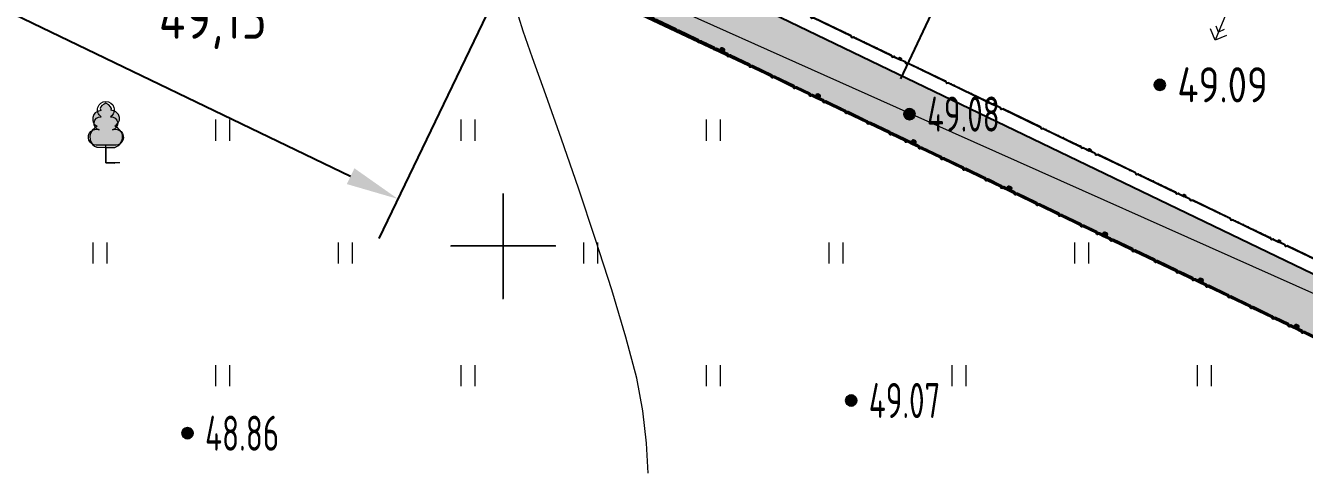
# Model space of a CAD drawing. Extents: x 1098675 to 1099684, y 381052 to 381453.
# Drawn here: x 1099286.38 to 1099322.85, y 381243.63 to 381256.28 of the extents above; entities that cross this region are included whole.
import ezdxf

# ---------------------------------------------------------------- set-up
doc = ezdxf.new("R2010")
doc.units = 0
doc.header["$MEASUREMENT"] = 0
doc.header["$PDMODE"] = 34
doc.header["$PDSIZE"] = -1
doc.linetypes.add('Территория ПС Мелитопольская$0$GOST2.303 5', pattern=[24, 20, -1.5, 1, -1.5])
doc.layers.get('0').update_dxf_attribs({"linetype": 'CONTINUOUS', "lineweight": 0})
doc.layers.get('Defpoints').update_dxf_attribs({"color": 252, "linetype": 'CONTINUOUS'})
for name, color, linetype, lineweight in [('ГП-ВП вар.1', 7, 'CONTINUOUS', 0), ('ГП_ТЕКСТ_размеры', 7, 'CONTINUOUS', 5), ('Съемка', 253, 'CONTINUOUS', 20), ('Территория ПС Мелитопольская$0$0.2 Внешнее ограждение', 5, 'CONTINUOUS', 40), ('Тропа обхода предв.', 7, 'CONTINUOUS', 0)]:
    doc.layers.add(name, color=color, linetype=linetype, lineweight=lineweight)
doc.layers.add('Территория ПС Мелитопольская$0$0.3 Внутреннее ограждение', color=7, linetype='CONTINUOUS', true_color=0x93278f)
for name, color, linetype in [('Территория ПС Мелитопольская$0$0.4 Тропа обхода', 8, 'CONTINUOUS'), ('Территория ПС Мелитопольская$0$3_Осевая', 3, 'Территория ПС Мелитопольская$0$GOST2.303 5'), ('Территория ПС Мелитопольская$0$5_Заштрих', 6, 'CONTINUOUS')]:
    doc.layers.add(name, color=color, linetype=linetype)
doc.styles.add('GOST 2.304', font='GOST2304A.ttf', dxfattribs={"height": 1.25})
doc.styles.add('TOPO_D431', font='GOST2304A.ttf')
doc.styles.add('txt', font='GOST2304A.ttf')
doc.styles.add('ГОСТ', font='GOST2304A.ttf', dxfattribs={"height": 2.5})
doc.styles.add('Территория ПС Мелитопольская$0$Standard', font='GOST2304A.ttf')
doc.linetypes.add('ЗАБбетКВ^1', pattern='A,2,-0.498,0,[133,ltypeshp.shx,S=0.04,R=0,X=-0.04,Y=0],-0.001,[133,ltypeshp.shx,S=0.08,R=0,X=-0.08,Y=0],-0.001,[132,ltypeshp.shx,S=0.5,R=0,X=-0.5,Y=0],-0.001,["|",txt,S=0.5,R=0,X=0,Y=0.5],-0.499,2', length=5)
doc.dimstyles.new('ISO-25', dxfattribs={"dimtxt": 1.5, "dimasz": 1.5, "dimexe": 1.25, "dimexo": 0, "dimtad": 1, "dimtxsty": 'TOPO_D431', "dimcen": 2.5, "dimazin": 0, "dimtfac": 1, "dimtmove": 0, "dimatfit": 3, "dimfxl": 1, "dimarcsym": 0})

# ---------------------------------------------------------------- blocks, each defined once
blk = doc.blocks.new('Территория ПС Мелитопольская$0$Панель_Н3030_150_сбоку')
for p, q in [((5, 0), (10, 0)), ((5, 0), (5, -185)), ((10, 0), (10, -185)), ((5, -265), (5, -885)), ((7, -190), (34, -223)), ((34, -227), (7, -260)), ((10, -265), (10, -885)), ((38, -220), (11, -187)), ((11, -263), (38, -230)), ((5, -965), (5, -1585)), ((7, -890), (34, -923)), ((34, -927), (7, -960)), ((10, -965), (10, -1585)), ((38, -920), (11, -887)), ((11, -963), (38, -930)), ((5, -1665), (5, -2285)), ((7, -1590), (34, -1623)), ((34, -1627), (7, -1660)), ((10, -1665), (10, -2285)), ((38, -1620), (11, -1587)), ((11, -1663), (38, -1630)), ((5, -2365), (5, -2785)), ((7, -2290), (34, -2323)), ((34, -2327), (7, -2360)), ((10, -2365), (10, -2785)), ((38, -2320), (11, -2287)), ((11, -2363), (38, -2330)), ((5, -2865), (5, -3030)), ((7, -2790), (34, -2823)), ((34, -2827), (7, -2860)), ((10, -2865), (10, -3030)), ((38, -2820), (11, -2787)), ((11, -2863), (38, -2830)), ((5, -3030), (10, -3030))]:
    blk.add_line(p, q)
for centre in [(3, -25), (3, -175), (3, -275), (33, -225), (3, -425), (3, -575), (3, -725), (3, -875), (3, -975), (33, -925), (3, -1125), (3, -1275), (3, -1425), (3, -1575), (3, -1675), (3, -1825), (33, -1625), (3, -1975), (3, -2125), (3, -2275), (3, -2375), (3, -2525), (33, -2325), (3, -2675), (3, -2775), (3, -2875), (33, -2825), (3, -3025)]:
    blk.add_circle(centre, 2.5)
for centre, radius, start, end in [((13, -185), 7.5, 180, 219.486), ((13, -265), 7.5, 140.514, 180), ((13, -185), 2.5, 180, 219.486), ((13, -265), 2.5, 140.514, 180), ((33, -225), 7.5, 320.514, 39.486), ((13, -885), 7.5, 180, 219.486), ((13, -965), 7.5, 140.514, 180), ((13, -885), 2.5, 180, 219.486), ((13, -965), 2.5, 140.514, 180), ((33, -925), 7.5, 320.514, 39.486), ((13, -1585), 7.5, 180, 219.486), ((13, -1665), 7.5, 140.514, 180), ((13, -1585), 2.5, 180, 219.486), ((13, -1665), 2.5, 140.514, 180), ((33, -1625), 7.5, 320.514, 39.486), ((13, -2285), 7.5, 180, 219.486), ((13, -2365), 7.5, 140.514, 180), ((13, -2285), 2.5, 180, 219.486), ((13, -2365), 2.5, 140.514, 180), ((33, -2325), 7.5, 320.514, 39.486), ((13, -2785), 7.5, 180, 219.486), ((13, -2865), 7.5, 140.514, 180), ((13, -2785), 2.5, 180, 219.486), ((13, -2865), 2.5, 140.514, 180), ((33, -2825), 7.5, 320.514, 39.486)]:
    blk.add_arc(centre, radius, start, end)
blk = doc.blocks.new('*U75')
at = {"layer": 'Территория ПС Мелитопольская$0$5_Заштрих'}
h = blk.add_hatch(dxfattribs=at)
h.set_pattern_fill('ANSI31', color=256)
h.set_pattern_definition([(45, (-3717.2358, -503.4625), (-2.245064, 2.245064), [])])
edge = h.paths.add_edge_path()
edge.add_line((-40, 34), (-40, -34))
edge.add_arc((-34, -34), 6, 180, 270)
edge.add_line((-34, -40), (34, -40))
edge.add_arc((34, -34), 6, 270, 360)
edge.add_line((40, -34), (40, 34))
edge.add_arc((34, 34), 6, 0, 90)
edge.add_line((34, 40), (-34, 40))
edge.add_arc((-34, 34), 6, 90, 180)
edge = h.paths.add_edge_path(flags=16)
edge.add_line((-37, 34), (-37, -34))
edge.add_arc((-34, -34), 3, 180, 270)
edge.add_line((-34, -37), (34, -37))
edge.add_arc((34, -34), 3, 270, 360)
edge.add_line((37, -34), (37, 34))
edge.add_arc((34, 34), 3, 360, 450)
edge.add_line((34, 37), (-34, 37))
edge.add_arc((-34, 34), 3, 90, 180)
for points in [[(34, 40), (-34, 40, 0.414214), (-40, 34), (-40, -34, 0.414214), (-34, -40), (34, -40, 0.414214), (40, -34), (40, 34, 0.414214)], [(34, 37), (-34, 37, 0.414214), (-37, 34), (-37, -34, 0.414214), (-34, -37), (34, -37, 0.414214), (37, -34), (37, 34, 0.414214)]]:
    blk.add_lwpolyline(points, format="xyb", close=True)
at = {"layer": 'Территория ПС Мелитопольская$0$3_Осевая'}
for p, q in [((-80, 0), (80, 0)), ((0, -80), (0, 80))]:
    blk.add_line(p, q, dxfattribs=at)
at = {"style": 'Территория ПС Мелитопольская$0$Standard', "flags": 9}
for tag, p in [('НАИМЕНОВАНИЕ', (71, -97)), ('ЕД.ИЗМ', (71, -177))]:
    blk.add_attdef(tag, p, '', height=50, dxfattribs=at)
blk = doc.blocks.new('*U68')
at = {"xscale": -1}
for name, p, rotation in [('Территория ПС Мелитопольская$0$Панель_Н3030_150_сбоку', (-66606, 29177), 66.34085560068982), ('*U75', (-63816, 27993), 336.3408556006899), ('Территория ПС Мелитопольская$0$Панель_Н3030_150_сбоку', (-63830, 27961), 66.34085560068982), ('*U75', (-61041, 26777), 336.3408556006899), ('Территория ПС Мелитопольская$0$Панель_Н3030_150_сбоку', (-61055, 26745), 66.34085560068982), ('*U75', (-58266, 25561), 336.3408556006899), ('Территория ПС Мелитопольская$0$Панель_Н3030_150_сбоку', (-58280, 25529), 66.34085560068982), ('*U75', (-55490, 24345), 336.3408556006899), ('Территория ПС Мелитопольская$0$Панель_Н3030_150_сбоку', (-55505, 24313), 66.34085560068982), ('*U75', (-52715, 23129), 336.3408556006899), ('Территория ПС Мелитопольская$0$Панель_Н3030_150_сбоку', (-52729, 23097), 66.34085560068982), ('*U75', (-49940, 21913), 336.3408556006899), ('Территория ПС Мелитопольская$0$Панель_Н3030_150_сбоку', (-49954, 21881), 66.34085560068982), ('*U75', (-47164, 20697), 336.3408556006899), ('Территория ПС Мелитопольская$0$Панель_Н3030_150_сбоку', (-47179, 20665), 66.34085560068982)]:
    blk.add_blockref(name, p, dxfattribs=dict(at, rotation=rotation))
blk = doc.blocks.new('Территория ПС Мелитопольская$0$3D Панель ограждения L3030')
for p, q in [((5, -185), (5, 0)), ((5, 0), (10, 0)), ((5, -1460), (5, -265)), ((7, -190), (34, -223)), ((34, -227), (7, -260)), ((10, -185), (10, 0)), ((10, -1461), (10, -265)), ((38, -220), (11, -187)), ((11, -263), (38, -230)), ((34, -223), (38, -220)), ((34, -227), (38, -230)), ((5, -1540), (5, -2735)), ((34, -1498), (7, -1465)), ((7, -1535), (34, -1502)), ((10, -1540), (10, -2735)), ((11, -1462), (38, -1495)), ((38, -1505), (11, -1538)), ((34, -1498), (38, -1495)), ((34, -1502), (38, -1505)), ((5, -2815), (5, -3000)), ((34, -2773), (7, -2740)), ((7, -2810), (34, -2777)), ((10, -2815), (10, -3000)), ((11, -2737), (38, -2770)), ((38, -2780), (11, -2813)), ((34, -2773), (38, -2770)), ((34, -2777), (38, -2780)), ((5, -3000), (10, -3000))]:
    blk.add_line(p, q)
for centre in [(3, -25), (3, -175), (3, -275), (33, -225), (3, -425), (3, -575), (3, -725), (3, -825), (3, -975), (3, -1125), (3, -1275), (3, -1375), (3, -1450), (3, -1550), (3, -1625), (3, -1725), (33, -1500), (3, -1875), (3, -2025), (3, -2175), (3, -2275), (3, -2425), (3, -2575), (3, -2725), (3, -2825), (33, -2775), (3, -2975)]:
    blk.add_circle(centre, 2.5)
for centre, radius, start, end in [((13, -185), 7.5, 180, 219.486), ((13, -265), 7.5, 140.514, 180), ((13, -185), 2.5, 180, 219.486), ((13, -265), 2.5, 140.514, 180), ((33, -225), 2.5, 320.514, 39.486), ((33, -225), 7.5, 320.514, 39.486), ((13, -1460), 7.5, 180, 219.486), ((13, -1540), 7.5, 140.514, 180), ((13, -1460), 2.5, 180, 219.486), ((13, -1540), 2.5, 140.514, 180), ((33, -1500), 2.5, 320.514, 39.486), ((33, -1500), 7.5, 320.514, 39.486), ((13, -2735), 7.5, 180, 219.486), ((13, -2815), 7.5, 140.514, 180), ((13, -2735), 2.5, 180, 219.486), ((13, -2815), 2.5, 140.514, 180), ((33, -2775), 2.5, 320.514, 39.486), ((33, -2775), 7.5, 320.514, 39.486)]:
    blk.add_arc(centre, radius, start, end)
blk = doc.blocks.new('*U100')
at = {"layer": 'Территория ПС Мелитопольская$0$5_Заштрих'}
h = blk.add_hatch(dxfattribs=at)
h.set_pattern_fill('ANSI31', color=256)
h.set_pattern_definition([(45, (-3707.2358, -503.4625), (-2.245064, 2.245064), [])])
edge = h.paths.add_edge_path()
edge.add_line((-20, 27), (-20, -27))
edge.add_arc((-17, -27), 3, 180, 270)
edge.add_line((-17, -30), (17, -30))
edge.add_arc((17, -27), 3, 270, 360)
edge.add_line((20, -27), (20, 27))
edge.add_arc((17, 27), 3, 360, 450)
edge.add_line((17, 30), (-17, 30))
edge.add_arc((-17, 27), 3, 89.9979, 180.0021)
edge = h.paths.add_edge_path(flags=16)
edge.add_line((-18, 27), (-18, -27))
edge.add_arc((-17, -27), 1.5, 180, 270)
edge.add_line((-17, -28), (17, -28))
edge.add_arc((17, -27), 1.5, 270, 360)
edge.add_line((19, -27), (19, 27))
edge.add_arc((17, 27), 1.5, 360, 450)
edge.add_line((17, 29), (-17, 29))
edge.add_arc((-17, 27), 1.5, 90, 180)
for points in [[(-17, -30), (17, -30, 0.414214), (20, -27), (20, 27, 0.414214), (17, 30), (-17, 30, 0.414214), (-20, 27), (-20, -27, 0.414214)], [(-17, -28), (17, -28, 0.414214), (19, -27), (19, 27, 0.414214), (17, 29), (-17, 29, 0.414214), (-18, 27), (-18, -27, 0.414214)]]:
    blk.add_lwpolyline(points, format="xyb", close=True)
at = {"layer": 'Территория ПС Мелитопольская$0$3_Осевая'}
for p, q in [((-20, 0), (20, 0)), ((0, -30), (0, 30))]:
    blk.add_line(p, q, dxfattribs=at)
blk = doc.blocks.new('*U76')
at = {"xscale": -1, "rotation": 66.34255288408228}
for name, p in [('Территория ПС Мелитопольская$0$3D Панель ограждения L3030', (-60451, 26483)), ('*U100', (-57698, 25293)), ('Территория ПС Мелитопольская$0$3D Панель ограждения L3030', (-57704, 25279)), ('*U100', (-54950, 24089)), ('Территория ПС Мелитопольская$0$3D Панель ограждения L3030', (-54956, 24076)), ('*U100', (-52202, 22886)), ('Территория ПС Мелитопольская$0$3D Панель ограждения L3030', (-52208, 22872)), ('*U100', (-49454, 21682)), ('Территория ПС Мелитопольская$0$3D Панель ограждения L3030', (-49460, 21668)), ('*U100', (-46706, 20478)), ('Территория ПС Мелитопольская$0$3D Панель ограждения L3030', (-46712, 20464))]:
    blk.add_blockref(name, p, dxfattribs=at)
blk = doc.blocks.new('Территория ПС Мелитопольская')
at = {"layer": 'Территория ПС Мелитопольская$0$0.4 Тропа обхода', "transparency": 33554534}
h = blk.add_hatch(color=256, dxfattribs=at)
h.dxf.hatch_style = 1
h.paths.add_polyline_path([(782981, 504307), (781510, 504938), (759016, 452508), (614317, 515898), (613675, 514432), (759851, 450395)])
h.paths.add_polyline_path([(784251, 511326), (785722, 510695), (803315, 551703), (801844, 552334)])
at = {"layer": 'Территория ПС Мелитопольская$0$0.4 Тропа обхода'}
blk.add_lwpolyline([(782981, 504307), (781510, 504938), (759016, 452508), (614317, 515898), (613675, 514432), (759851, 450395), (782981, 504307)], dxfattribs=at)
at = {"layer": 'Территория ПС Мелитопольская$0$0.2 Внешнее ограждение'}
blk.add_blockref('*U68', (759812, 450417), dxfattribs=at)
at = {"layer": 'Территория ПС Мелитопольская$0$0.3 Внутреннее ограждение'}
blk.add_blockref('*U76', (758775, 453055), dxfattribs=at)
blk = doc.blocks.new('*D130')
at = {"layer": 'Defpoints', "color": 0, "lineweight": 60, "ltscale": 5.5, "transparency": 16777216}
for p in [(1099319.752, 381299.525), (1099300.292, 381258.321), (1099310.688, 381253.411)]:
    blk.add_point(p, dxfattribs=at)
at = {"layer": 'ГП_ТЕКСТ_размеры', "color": 0, "lineweight": -2, "ltscale": 5.5, "transparency": 16777216}
for p, q in [((1099319.752, 381299.525), (1099331.278, 381294.081)), ((1099329.507, 381293.259), (1099311.328, 381254.768)), ((1099300.292, 381258.321), (1099311.818, 381252.878))]:
    blk.add_line(p, q, dxfattribs=at)
at = {"layer": 'ГП_ТЕКСТ_размеры', "color": 0, "lineweight": 60, "ltscale": 5.5, "transparency": 16777216}
for points in [[(1099329.281, 381293.365), (1099329.733, 381293.152), (1099330.147, 381294.615)], [(1099311.102, 381254.874), (1099311.554, 381254.661), (1099310.688, 381253.411)]]:
    blk.add_solid(points, dxfattribs=at)
at = {"layer": 'ГП_ТЕКСТ_размеры', "color": 0, "ltscale": 5.5, "transparency": 16777216, "insert": (1099318.965, 381274.423), "char_height": 1.5, "attachment_point": 5, "rotation": 64.7198, "style": 'TOPO_D431'}
blk.add_mtext('45,57', dxfattribs=at)
blk = doc.blocks.new('*D211')
at = {"layer": 'Defpoints', "color": 0, "lineweight": 60, "ltscale": 5.5, "transparency": 16777216}
for p in [(1099225.198, 381294.533), (1099300.376, 381258.358), (1099296.998, 381251.339)]:
    blk.add_point(p, dxfattribs=at)
at = {"layer": 'ГП_ТЕКСТ_размеры', "color": 0, "lineweight": -2, "ltscale": 5.5, "transparency": 16777216}
for p, q in [((1099225.198, 381294.533), (1099221.279, 381286.387)), ((1099223.172, 381286.863), (1099295.646, 381251.989)), ((1099300.376, 381258.358), (1099296.456, 381250.212))]:
    blk.add_line(p, q, dxfattribs=at)
at = {"layer": 'ГП_ТЕКСТ_размеры', "color": 0, "lineweight": 60, "ltscale": 5.5, "transparency": 16777216}
for points in [[(1099223.281, 381287.089), (1099223.064, 381286.638), (1099221.821, 381287.514)], [(1099295.755, 381252.214), (1099295.538, 381251.764), (1099296.998, 381251.339)]]:
    blk.add_solid(points, dxfattribs=at)
at = {"layer": 'ГП_ТЕКСТ_размеры', "color": 0, "ltscale": 5.5, "transparency": 16777216, "insert": (1099260.055, 381270.767), "char_height": 1.5, "attachment_point": 5, "rotation": 334.3033, "style": 'TOPO_D431'}
blk.add_mtext('83,43', dxfattribs=at)
blk = doc.blocks.new('Съемка')
at = {"layer": 'Съемка', "linetype": 'Continuous', "lineweight": -2}
h = blk.add_hatch(color=8, dxfattribs=at)
h.dxf.hatch_style = 1
edge = h.paths.add_edge_path()
edge.add_arc((1099318.727, 381254.594), 0.15, 0, 360)
at = {"layer": 'Съемка', "lineweight": 20, "true_color": 0xffffff}
blk.add_hatch(color=7, dxfattribs=at).paths.add_polyline_path([(1099288.666, 381254.069), (1099288.616, 381254.039), (1099288.551, 381253.999), (1099288.521, 381253.969), (1099288.506, 381253.914), (1099288.526, 381253.864), (1099288.426, 381253.829), (1099288.361, 381253.794), (1099288.321, 381253.744), (1099288.291, 381253.664), (1099288.291, 381253.574), (1099288.311, 381253.509), (1099288.336, 381253.469), (1099288.366, 381253.444), (1099288.421, 381253.414), (1099288.351, 381253.354), (1099288.271, 381253.289), (1099288.231, 381253.214), (1099288.211, 381253.129), (1099288.221, 381253.024), (1099288.256, 381252.944), (1099288.296, 381252.884), (1099288.341, 381252.844), (1099288.411, 381252.814), (1099288.661, 381252.809), (1099288.896, 381252.809), (1099288.921, 381252.809), (1099289.006, 381252.854), (1099289.061, 381252.904), (1099289.101, 381252.964), (1099289.121, 381252.999), (1099289.136, 381253.069), (1099289.136, 381253.164), (1099289.111, 381253.239), (1099289.061, 381253.304), (1099289.006, 381253.359), (1099288.971, 381253.384), (1099288.926, 381253.419), (1099288.961, 381253.444), (1099289.021, 381253.509), (1099289.051, 381253.589), (1099289.051, 381253.664), (1099289.026, 381253.744), (1099288.986, 381253.789), (1099288.946, 381253.824), (1099288.911, 381253.844), (1099288.816, 381253.869), (1099288.826, 381253.914), (1099288.801, 381253.969), (1099288.751, 381254.024)])
at = {"layer": 'Съемка', "linetype": 'Continuous', "lineweight": -2}
h = blk.add_hatch(color=8, dxfattribs=at)
h.dxf.hatch_style = 1
edge = h.paths.add_edge_path()
edge.add_arc((1099311.585, 381253.758), 0.15, 0, 360)
h = blk.add_hatch(color=8, dxfattribs=at)
h.dxf.hatch_style = 1
edge = h.paths.add_edge_path()
edge.add_arc((1099309.926, 381245.596), 0.15, 0, 360)
h = blk.add_hatch(color=8, dxfattribs=at)
h.dxf.hatch_style = 1
edge = h.paths.add_edge_path()
edge.add_arc((1099290.995, 381244.664), 0.15, 0, 360)
at = {"layer": 'Съемка', "color": 8, "linetype": 'Continuous', "lineweight": 20}
for p, q in [((1099291.8, 381253), (1099291.8, 381253.6)), ((1099291.8, 381253), (1099291.8, 381253.6)), ((1099292.2, 381253), (1099292.2, 381253.6)), ((1099292.2, 381253), (1099292.2, 381253.6)), ((1099298.8, 381253), (1099298.8, 381253.6)), ((1099298.8, 381253), (1099298.8, 381253.6)), ((1099299.2, 381253), (1099299.2, 381253.6)), ((1099299.2, 381253), (1099299.2, 381253.6)), ((1099305.8, 381253), (1099305.8, 381253.6)), ((1099305.8, 381253), (1099305.8, 381253.6)), ((1099306.2, 381253), (1099306.2, 381253.6)), ((1099306.2, 381253), (1099306.2, 381253.6)), ((1099288.3, 381249.5), (1099288.3, 381250.1)), ((1099288.3, 381249.5), (1099288.3, 381250.1)), ((1099288.7, 381249.5), (1099288.7, 381250.1)), ((1099288.7, 381249.5), (1099288.7, 381250.1)), ((1099295.3, 381249.5), (1099295.3, 381250.1)), ((1099295.3, 381249.5), (1099295.3, 381250.1)), ((1099295.7, 381249.5), (1099295.7, 381250.1)), ((1099295.7, 381249.5), (1099295.7, 381250.1)), ((1099302.3, 381249.5), (1099302.3, 381250.1)), ((1099302.3, 381249.5), (1099302.3, 381250.1)), ((1099302.7, 381249.5), (1099302.7, 381250.1)), ((1099302.7, 381249.5), (1099302.7, 381250.1)), ((1099309.3, 381249.5), (1099309.3, 381250.1)), ((1099309.3, 381249.5), (1099309.3, 381250.1)), ((1099309.7, 381249.5), (1099309.7, 381250.1)), ((1099309.7, 381249.5), (1099309.7, 381250.1)), ((1099316.3, 381249.5), (1099316.3, 381250.1)), ((1099316.3, 381249.5), (1099316.3, 381250.1)), ((1099316.7, 381249.5), (1099316.7, 381250.1)), ((1099316.7, 381249.5), (1099316.7, 381250.1)), ((1099291.8, 381246), (1099291.8, 381246.6)), ((1099291.8, 381246), (1099291.8, 381246.6)), ((1099292.2, 381246), (1099292.2, 381246.6)), ((1099292.2, 381246), (1099292.2, 381246.6)), ((1099298.8, 381246), (1099298.8, 381246.6)), ((1099298.8, 381246), (1099298.8, 381246.6)), ((1099299.2, 381246), (1099299.2, 381246.6)), ((1099299.2, 381246), (1099299.2, 381246.6)), ((1099305.8, 381246), (1099305.8, 381246.6)), ((1099305.8, 381246), (1099305.8, 381246.6)), ((1099306.2, 381246), (1099306.2, 381246.6)), ((1099306.2, 381246), (1099306.2, 381246.6)), ((1099312.8, 381246), (1099312.8, 381246.6)), ((1099312.8, 381246), (1099312.8, 381246.6)), ((1099313.2, 381246), (1099313.2, 381246.6)), ((1099313.2, 381246), (1099313.2, 381246.6)), ((1099319.8, 381246), (1099319.8, 381246.6)), ((1099319.8, 381246), (1099319.8, 381246.6)), ((1099320.2, 381246), (1099320.2, 381246.6)), ((1099320.2, 381246), (1099320.2, 381246.6))]:
    blk.add_line(p, q, dxfattribs=at)
at = {"layer": 'Съемка', "color": 8, "linetype": 'ЗАБбетКВ^1', "ltscale": 0.5, "flags": 128}
blk.add_lwpolyline([(1099301.955, 381258.098), (1099311.566, 381253.791), (1099323.841, 381248.322), (1099332.114, 381244.408), (1099343.396, 381239.177), (1099352.139, 381235.192), (1099359.005, 381232.409), (1099358.75, 381230.702), (1099360.214, 381229.758), (1099370.634, 381227.471), (1099377.284, 381241.662), (1099382.961, 381253.695), (1099388.034, 381264.93), (1099389.194, 381267.819), (1099394.493, 381278.905), (1099397.348, 381284.999), (1099401.87, 381294.263), (1099403.697, 381298.318), (1099413.329, 381318.889), (1099413.649, 381319.569)], dxfattribs=at)
at = {"layer": 'Съемка', "color": 8, "flags": 128}
blk.add_lwpolyline([(1099304.13, 381243.529), (1099304.085, 381244.378), (1099303.986, 381245.304), (1099303.807, 381246.228), (1099303.5, 381247.402), (1099303.098, 381248.747), (1099302.635, 381250.187), (1099302.144, 381251.645), (1099301.659, 381253.045), (1099301.213, 381254.309), (1099300.839, 381255.36), (1099300.572, 381256.122), (1099300.444, 381256.517), (1099300.343, 381256.958), (1099300.272, 381257.344), (1099300.218, 381257.672), (1099300.172, 381257.94)], dxfattribs=at)
at = {"layer": 'Съемка', "color": 8, "linetype": 'Continuous', "lineweight": 20}
for points in [[(1099321.071, 381257.715), (1099320.306, 381255.867)], [(1099320.633, 381256.002), (1099320.306, 381255.867), (1099320.171, 381256.193)], [(1099320.565, 381256.165), (1099320.402, 381256.098), (1099320.334, 381256.261)], [(1099288.666, 381252.809), (1099288.666, 381252.369), (1099288.921, 381252.364)]]:
    blk.add_lwpolyline(points, dxfattribs=at)
blk.add_lwpolyline([(1099289.066, 381252.369), (1099288.666, 381252.369), (1099288.666, 381252.869), (1099288.385, 381252.869, -1.178675), (1099288.478, 381253.31, -0.944856), (1099288.53, 381253.681, -3.216662), (1099288.802, 381253.681, -0.944856), (1099288.855, 381253.31, -1.178675), (1099288.947, 381252.869, 0), (1099288.666, 381252.869, 0.669612)], format="xyb", dxfattribs=at)
blk.add_lwpolyline([(1099288.666, 381254.069), (1099288.616, 381254.039), (1099288.551, 381253.999), (1099288.521, 381253.969), (1099288.506, 381253.914), (1099288.526, 381253.864), (1099288.426, 381253.829), (1099288.361, 381253.794), (1099288.321, 381253.744), (1099288.291, 381253.664), (1099288.291, 381253.574), (1099288.311, 381253.509), (1099288.336, 381253.469), (1099288.366, 381253.444), (1099288.421, 381253.414), (1099288.351, 381253.354), (1099288.271, 381253.289), (1099288.231, 381253.214), (1099288.211, 381253.129), (1099288.221, 381253.024), (1099288.256, 381252.944), (1099288.296, 381252.884), (1099288.341, 381252.844), (1099288.411, 381252.814), (1099288.661, 381252.809), (1099288.896, 381252.809), (1099288.921, 381252.809), (1099289.006, 381252.854), (1099289.061, 381252.904), (1099289.101, 381252.964), (1099289.121, 381252.999), (1099289.136, 381253.069), (1099289.136, 381253.164), (1099289.111, 381253.239), (1099289.061, 381253.304), (1099289.006, 381253.359), (1099288.971, 381253.384), (1099288.926, 381253.419), (1099288.961, 381253.444), (1099289.021, 381253.509), (1099289.051, 381253.589), (1099289.051, 381253.664), (1099289.026, 381253.744), (1099288.986, 381253.789), (1099288.946, 381253.824), (1099288.911, 381253.844), (1099288.816, 381253.869), (1099288.826, 381253.914), (1099288.801, 381253.969), (1099288.751, 381254.024), (1099288.666, 381254.069)], close=True, dxfattribs=at)
at = {"layer": 'Съемка', "color": 8, "linetype": 'Continuous', "lineweight": 20, "flags": 128}
for points in [[(1099300, 381251.5), (1099300, 381248.5)], [(1099300, 381248.485), (1099300, 381251.495)], [(1099298.5, 381250), (1099301.5, 381250)], [(1099301.49, 381250), (1099298.51, 381250)]]:
    blk.add_lwpolyline(points, dxfattribs=at)
at = {"layer": 'Съемка', "color": 8, "linetype": 'Continuous', "lineweight": -2}
for centre in [(1099318.727, 381254.594), (1099311.585, 381253.758), (1099309.926, 381245.596), (1099290.995, 381244.664)]:
    blk.add_circle(centre, 0.15, dxfattribs=at)
at = {"layer": 'Съемка', "color": 8, "linetype": 'Continuous', "lineweight": 30, "style": 'ГОСТ'}
blk.add_text('49.09', height=1, dxfattribs=at).set_placement((1099319.227, 381254.094))
at = {"layer": 'Съемка', "color": 8, "linetype": 'Continuous', "lineweight": 30, "style": 'ГОСТ', "width": 0.8}
for s, p in [('49.08', (1099312.085, 381253.258)), ('49.07', (1099310.426, 381245.096)), ('48.86', (1099291.495, 381244.164))]:
    blk.add_text(s, height=1, dxfattribs=at).set_placement(p)

msp = doc.modelspace()

# ---------------------------------------------------------------- block references
at = {"layer": 'Съемка', "color": 6, "lineweight": 30}
msp.add_blockref('Съемка', (0, 0), dxfattribs=at)

# ---------------------------------------------------------------- next in the draw order: block references
at = {"layer": 'Тропа обхода предв.', "xscale": 0.001, "yscale": 0.001, "zscale": 0.001, "rotation": 357.9626094329727}
msp.add_blockref('Территория ПС Мелитопольская', (1098593.679, 380802.216), dxfattribs=at)

# ---------------------------------------------------------------- next in the draw order: texts
at = {"layer": 'ГП-ВП вар.1', "lineweight": 20, "insert": (1099290.177, 381257.155), "char_height": 1.25, "width": 6.18419, "attachment_point": 1, "style": 'GOST 2.304'}
msp.add_mtext('49,15', dxfattribs=at)

# ---------------------------------------------------------------- next in the draw order: dimensions: what is measured, and where the dimension line sits
at = {"layer": 'ГП_ТЕКСТ_размеры', "color": 7, "ltscale": 5.5}
dim = msp.add_linear_dim(base=(1099310.688, 381253.411), p1=(1099319.752, 381299.525), p2=(1099300.292, 381258.321), angle=244.7198, dimstyle='ISO-25', dxfattribs=at)
dim.commit()
dim.dimension.update_dxf_attribs({"geometry": '*D130', "text_midpoint": (1099320.311, 381273.787), "dimtype": 161})
dim = msp.add_aligned_dim(p1=(1099225.198, 381294.533), p2=(1099300.376, 381258.358), distance=-7.79, dimstyle='ISO-25', dxfattribs=at)
dim.commit()
dim.dimension.update_dxf_attribs({"geometry": '*D211', "text_midpoint": (1099260.055, 381270.767)})

doc.saveas('drawing.dxf')
